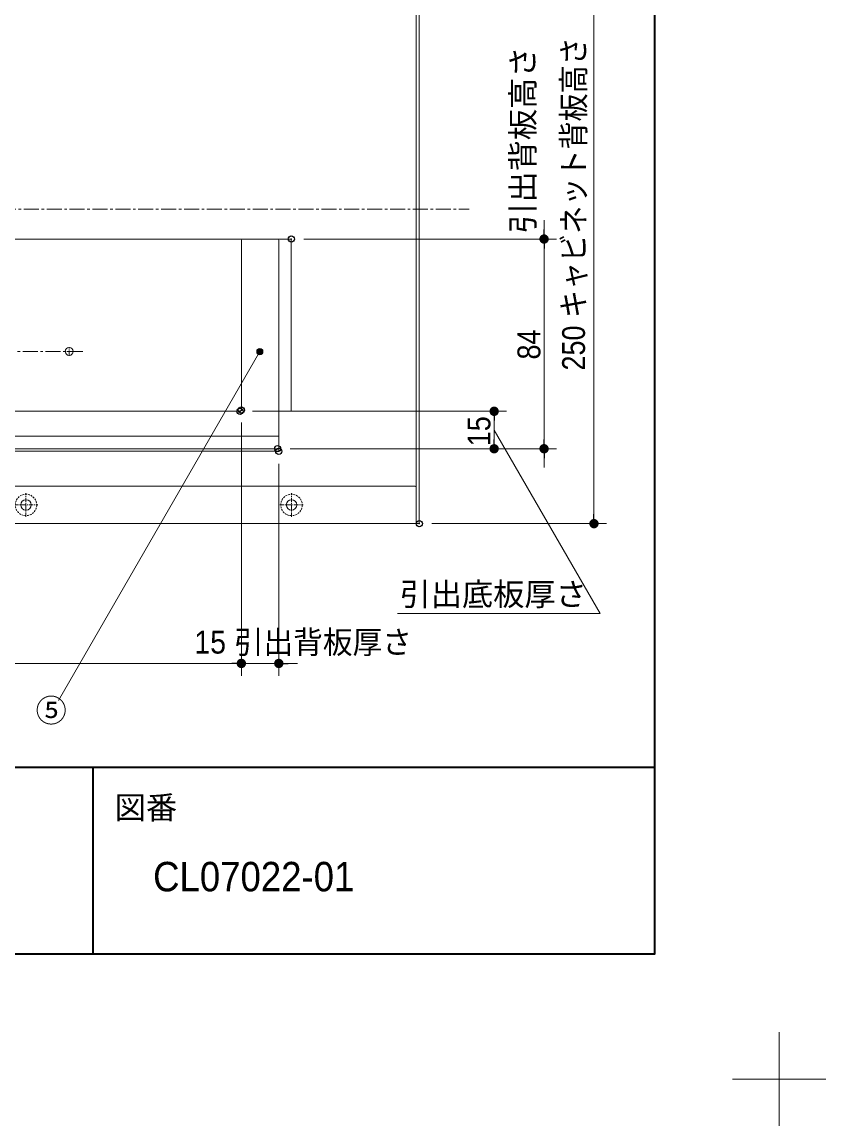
# Model space of a CAD drawing. Units: millimetres, scale not verified. Extents: x -1516 to 1516, y -761 to 761.
# Drawn here: x 299.8 to 621.9, y -761.2 to -319.1 of the extents above; entities that cross this region are included whole.
import ezdxf
from ezdxf.enums import TextEntityAlignment as Align

# ---------------------------------------------------------------- set-up
doc = ezdxf.new("R2010")
doc.units = ezdxf.units.MM
doc.header["$LTSCALE"] = 5
doc.header["$PDMODE"] = 32
doc.header["$PDSIZE"] = 2.5
for name, pattern in [('USER1', [2.91, 1.76, -0.4, 0.35, -0.4]), ('USER2', [1.11, 0.71, -0.4]), ('USER3', [10.5, 8, -0.5, 0.5, -0.5, 0.5, -0.5]), ('USER4', [9.172222, 5.997222, -1.058333, 1.058333, -1.058333])]:
    doc.linetypes.add(name, pattern=pattern)
for name, color, linetype, lineweight in [('0-0_1図面枠', 7, 'Continuous', 20), ('0-1_3一般', 7, 'Continuous', 15), ('0-2_2寸法-3', 7, 'Continuous', 15), ('0-3_2寸法-1', 7, 'Continuous', 15), ('0-4_0', 7, 'Continuous', 25), ('0-6_2寸法-2', 7, 'Continuous', 15)]:
    doc.layers.add(name, color=color, linetype=linetype, lineweight=lineweight)
doc.layers.add('0-5_Defpoints', color=7, linetype='Continuous')
doc.styles.add('ＭＳ Ｐゴシック', font='')
doc.styles.get('ＭＳ Ｐゴシック').set_extended_font_data('MS PGothic')

# ---------------------------------------------------------------- blocks, each defined once
blk = doc.blocks.new('グループ')
at = {"layer": '0-0_1図面枠', "lineweight": 15}
for p, q in [((5250, -3618.75), (5250, -3806.25)), ((5343.75, -3712.5), (5156.25, -3712.5))]:
    blk.add_line(p, q, dxfattribs=at)
blk = doc.blocks.new('グループ-2')
at = {"layer": '0-0_1図面枠', "lineweight": 35}
for p, q in [((-5000, -3087.5), (5000, -3087.5)), ((3875, -3087.5), (3875, -3462.5))]:
    blk.add_line(p, q, dxfattribs=at)
blk.add_lwpolyline([(-5000, 3462.5), (5000, 3462.5), (5000, -3462.5), (-5000, -3462.5)], close=True, dxfattribs=at)
blk = doc.blocks.new('図面枠')
at = {"layer": '0-0_1図面枠'}
for name in ['グループ', 'グループ-2']:
    blk.add_blockref(name, (0, 0), dxfattribs=at)
at = {"layer": '0-0_1図面枠', "style": 'ＭＳ Ｐゴシック'}
blk.add_text('図番', height=45.86, dxfattribs=at).set_placement((3918.74, -3205.26), align=Align.BOTTOM_LEFT)
blk = doc.blocks.new('グループ-22')
at = {"layer": '0-1_3一般'}
for p, q in [((3544, -1348.04), (3541.5, -1348.04)), ((3555, -1341.54), (3555, -1355.54)), ((4520.5, -1340.04), (3556.5, -1340.04)), ((3565, -1347.54), (3648.75, -1347.54)), ((3657.25, -1347.54), (3737.25, -1347.54)), ((3657.25, -1347.54), (3657.25, -1357.04)), ((3737.25, -1347.54), (3737.25, -1360.04)), ((3747.25, -1347.54), (4001.5, -1347.54)), ((4012.5, -1347.54), (4266.75, -1347.54)), ((4279.25, -1347.54), (4429.5, -1347.54)), ((4523, -1342.54), (4523, -2600.04)), ((3508, -1368.54), (3508, -1381.04)), ((3513, -1366.04), (3510.5, -1366.04)), ((3539, -1350.54), (3539, -1358.04)), ((3544, -1363.04), (3545, -1363.04)), ((3545, -1363.04), (3545, -1387.53)), ((3546.5, -1355.54), (3546.5, -1350.54)), ((3555, -1355.54), (3546.5, -1355.54)), ((3651.25, -1357.04), (3651.25, -1350.04)), ((3727.25, -1361.54), (3727.25, -1366.04)), ((3727.25, -1370.52), (3727.25, -1366.04)), ((3737.25, -1360.04), (3728.75, -1360.04)), ((3744.75, -1360.58), (3744.75, -1350.04)), ((4004, -1350.04), (4004, -1405.04)), ((4010, -1405.04), (4010, -1350.04)), ((4269.25, -1350.04), (4269.25, -1360.58)), ((4276.75, -1360.58), (4276.75, -1350.04)), ((3508, -1381.04), (3525.1, -1403.53)), ((3525, -1377.89), (3517.5, -1375.88)), ((3727.25, -1384.56), (3727.25, -1389.04)), ((3727.25, -1389.04), (3727.25, -1393.54)), ((3732.52, -1372.02), (3728.75, -1372.02)), ((3732.52, -1383.06), (3728.75, -1383.06)), ((3491, -1402.54), (3491, -1413.54)), ((3491, -1402.54), (3491, -2600.04)), ((3496, -1400.04), (3493.5, -1400.04)), ((3498.5, -1405.04), (3498.5, -1402.54)), ((3523.11, -1407.54), (3501, -1407.54)), ((3541.5, -1407.54), (3648.75, -1407.54)), ((3565, -1407.54), (3648.75, -1407.54)), ((3651.25, -1405.04), (3651.25, -1398.04)), ((3657.25, -1398.04), (3657.25, -1407.54)), ((3657.25, -1407.54), (3737.25, -1407.54)), ((3728.75, -1395.04), (3737.25, -1395.04)), ((3737.25, -1395.04), (3737.25, -1407.54)), ((3744.75, -1405.04), (3744.75, -1394.5)), ((3747.25, -1407.54), (4001.5, -1407.54)), ((4266.75, -1407.54), (4012.5, -1407.54)), ((4269.25, -1394.5), (4269.25, -1405.04)), ((4276.75, -1405.04), (4276.75, -1394.5)), ((4279.25, -1407.54), (4429.5, -1407.54)), ((3492.5, -1415.04), (4523, -1415.04)), ((3491, -2600.04), (4523, -2600.04))]:
    blk.add_line(p, q, dxfattribs=at)
at = {"layer": '0-1_3一般', "linetype": 'USER3'}
for p, q in [((3727.25, -1366.04), (3729.52, -1366.04)), ((3737.25, -1360.04), (3737.25, -1361.73)), ((3729.52, -1389.04), (3727.25, -1389.04)), ((3737.25, -1393.35), (3737.25, -1395.04))]:
    blk.add_line(p, q, dxfattribs=at)
at = {"layer": '0-1_3一般', "linetype": 'USER1'}
for p, q in [((3697.25, -1507.64), (3697.25, -1472.44)), ((4475.5, -1507.64), (4475.5, -1472.44)), ((3679.65, -1490.04), (3714.85, -1490.04)), ((4457.9, -1490.04), (4493.1, -1490.04)), ((3827.5, -2263.84), (3827.5, -2246.24)), ((3836.3, -2255.04), (3818.7, -2255.04)), ((3741, -2586.19), (3741, -2538.89)), ((4273, -2586.19), (4273, -2538.89)), ((3717.35, -2562.54), (3764.65, -2562.54)), ((4249.35, -2562.54), (4296.65, -2562.54))]:
    blk.add_line(p, q, dxfattribs=at)
at = {"layer": '0-1_3一般'}
for points in [[(4429.5, -1347.54), (4429.5, -1360.04), (4435.5, -1360.04), (4435.5, -1347.54), (4515.5, -1347.54), (4515.5, -1360.04), (4505.5, -1360.04), (4505.5, -1366.04), (4515.5, -1366.04), (4515.5, -1389.04), (4505.5, -1389.04), (4505.5, -1395.04), (4515.5, -1395.04), (4515.5, -1407.54), (4435.5, -1407.54), (4435.5, -1395.04), (4429.5, -1395.04), (4429.5, -1407.54)], [(3562.5, -1350.04), (3562.5, -1363.04), (3552.5, -1363.04), (3552.5, -1386.13)], [(3527.04, -1393.59), (3517.5, -1381.04), (3517.5, -1375.88)]]:
    blk.add_lwpolyline(points, dxfattribs=at)
for centre, radius in [((3697.25, -1490.04), 16), ((3697.25, -1490.04), 10.5), ((4475.5, -1490.04), 16), ((4475.5, -1490.04), 10.5), ((3827.5, -2255.04), 8), ((3741, -2562.54), 10.5), ((4273, -2562.54), 10.5)]:
    blk.add_circle(centre, radius, dxfattribs=at)
at = {"layer": '0-1_3一般', "linetype": 'USER2'}
for centre in [(3741, -2562.54), (4273, -2562.54)]:
    blk.add_circle(centre, 21.5, dxfattribs=at)
at = {"layer": '0-1_3一般'}
for centre, radius, start, end in [((3541.5, -1350.54), 2.5, 90, 180), ((3544, -1350.54), 2.5, 0, 90), ((3556.5, -1341.54), 1.5, 90, 180), ((3565, -1350.04), 2.5, 90, 180), ((3648.75, -1350.04), 2.5, 0, 90), ((3747.25, -1350.04), 2.5, 90, 180), ((4001.5, -1350.04), 2.5, 0, 90), ((4012.5, -1350.04), 2.5, 90, 180), ((4266.75, -1350.04), 2.5, 0, 90), ((4279.25, -1350.04), 2.5, 90, 180), ((4520.5, -1342.54), 2.5, 0, 90), ((3510.5, -1368.54), 2.5, 90, 180), ((3513, -1383.54), 17.5, 32.5062, 90), ((3544, -1358.04), 5, 180, 270), ((3654.25, -1357.04), 3, 180, 270), ((3654.25, -1357.04), 3, 270, 0), ((3728.75, -1361.54), 1.5, 90, 180), ((3728.75, -1370.52), 1.5, 180, 270), ((3741, -1377.54), 8.75, 228.28389, 131.71611), ((3746.25, -1360.58), 1.5, 180, 252.79601), ((3741, -1377.54), 16.25, 287.20399, 72.79601), ((4273, -1377.54), 16.25, 107.20399, 252.79601), ((4273, -1377.54), 8.75, 48.28389, 311.71611), ((4267.75, -1360.58), 1.5, 287.20399, 0), ((4278.25, -1360.58), 1.5, 180, 252.79601), ((4273, -1377.54), 16.25, 40.5698, 72.79601), ((4281.48, -1368.02), 4, 228.28389, 15.23813), ((3525.65, -1375.48), 2.5, 255, 32.5062), ((3535, -1387.53), 10, 217.24854, 0), ((3535, -1386.13), 17.5, 288.96557, 0), ((3728.75, -1384.56), 1.5, 90, 180), ((3732.52, -1368.02), 4, 270, 311.71611), ((3732.52, -1387.06), 4, 48.28389, 90), ((4273, -1377.54), 16.25, 287.20399, 319.4302), ((4281.48, -1387.06), 4, 344.76187, 131.71611), ((3493.5, -1402.54), 2.5, 90, 180), ((3492.5, -1413.54), 1.5, 180, 270), ((3496, -1402.54), 2.5, 0, 90), ((3501, -1405.04), 2.5, 180, 270), ((3523.11, -1405.04), 2.5, 270, 37.24854), ((3541.5, -1405.04), 2.5, 108.96558, 270), ((3648.75, -1405.04), 2.5, 270, 0), ((3654.25, -1398.04), 3, 90, 180), ((3654.25, -1398.04), 3, 0, 90), ((3728.75, -1393.54), 1.5, 180, 270), ((3746.25, -1394.5), 1.5, 107.20399, 180), ((3747.25, -1405.04), 2.5, 180, 270), ((4001.5, -1405.04), 2.5, 270, 0), ((4012.5, -1405.04), 2.5, 180, 270), ((4266.75, -1405.04), 2.5, 270, 0), ((4267.75, -1394.5), 1.5, 0, 72.79601), ((4278.25, -1394.5), 1.5, 107.20399, 180), ((4279.25, -1405.04), 2.5, 180, 270)]:
    blk.add_arc(centre, radius, start, end, dxfattribs=at)
at = {"layer": '0-1_3一般', "linetype": 'USER3'}
for centre, radius, start, end in [((3732.52, -1368.02), 4, 164.76187, 270), ((3741, -1377.54), 16.25, 134.95254, 139.4302), ((3741, -1377.54), 16.25, 103.34236, 134.95254), ((3732.52, -1387.06), 4, 90, 195.23813), ((3741, -1377.54), 16.25, 220.5698, 225.04746), ((3741, -1377.54), 16.25, 225.04746, 256.65764)]:
    blk.add_arc(centre, radius, start, end, dxfattribs=at)
blk = doc.blocks.new('グループ-23')
at = {"layer": '0-1_3一般'}
for p, q in [((4523, -1348), (4523, -2592)), ((4272.5, -2030), (2522.5, -2030)), ((4172.5, -2032.5), (4172.5, -2372.5)), ((4245, -2030), (4175, -2030)), ((4247.5, -2375), (4247.5, -2032.5)), ((4170, -2375), (3552, -2375)), ((2522.5, -2425), (4247.5, -2425)), ((4247.5, -2447.5), (4247.5, -2425)), ((3488, -2450), (4245, -2450)), ((4247.5, -2447.5), (4247.5, -2455)), ((4247.5, -2455), (2522.5, -2455)), ((4520.5, -2525), (3552, -2525)), ((4471.62, -2525), (4456.62, -2525)), ((4523, -2597.5), (4523, -2527.5)), ((4520.5, -2600.04), (3552, -2600.04)), ((4520.5, -2600.04), (4523, -2600.04)), ((4523, -2592), (4523, -2597.5))]:
    blk.add_line(p, q, dxfattribs=at)
at = {"layer": '0-1_3一般', "linetype": 'USER4'}
for p, q in [((2315, -1970), (4629, -1970)), ((2679.67, -2255.04), (3854.67, -2255.04))]:
    blk.add_line(p, q, dxfattribs=at)
at = {"layer": '0-1_3一般'}
blk.add_lwpolyline([(4523, -1340), (4529, -1340), (4529, -2600.04), (4523, -2600.04)], close=True, dxfattribs=at)
blk.add_lwpolyline([(4247.5, -2425), (4247.5, -2375), (4272.5, -2375), (4272.5, -2030)], dxfattribs=at)
for centre, start, end in [((4175, -2032.5), 90, 180), ((4175, -2032.5), 90, 180), ((4245, -2032.5), 0, 90), ((4245, -2032.5), 0, 90), ((4170, -2372.5), 270, 0), ((4170, -2372.5), 270, 0), ((4245, -2447.5), 270, 0), ((4245, -2447.5), 270, 0), ((4520.5, -2527.5), 0, 90), ((4520.5, -2527.5), 0, 90)]:
    blk.add_arc(centre, 2.5, start, end, dxfattribs=at)
blk.add_blockref('グループ-22', (0, 0), dxfattribs=at)
blk = doc.blocks.new('_Dot')
at = {"layer": '0-4_0'}
blk.add_line((-2.5, 0), (-5, 0), dxfattribs=at)
for points in [[(0, 0), (-2.5, 0), (-2.48, 0.313)], [(0, 0), (-2.48, -0.313), (-2.5, 0)], [(0, 0), (-2.48, 0.313), (-2.421, 0.622)], [(0, 0), (-2.421, -0.622), (-2.48, -0.313)], [(0, 0), (-2.421, 0.622), (-2.324, 0.92)], [(0, 0), (-2.324, -0.92), (-2.421, -0.622)], [(0, 0), (-2.324, 0.92), (-2.191, 1.204)], [(0, 0), (-2.191, -1.204), (-2.324, -0.92)], [(0, 0), (-2.191, 1.204), (-2.023, 1.469)], [(0, 0), (-2.023, -1.469), (-2.191, -1.204)], [(0, 0), (-2.023, 1.469), (-1.822, 1.711)], [(0, 0), (-1.822, -1.711), (-2.023, -1.469)], [(0, 0), (-1.822, 1.711), (-1.594, 1.926)], [(0, 0), (-1.594, -1.926), (-1.822, -1.711)], [(0, 0), (-1.594, 1.926), (-1.34, 2.111)], [(0, 0), (-1.34, -2.111), (-1.594, -1.926)], [(0, 0), (-1.34, 2.111), (-1.064, 2.262)], [(0, 0), (-1.064, -2.262), (-1.34, -2.111)], [(0, 0), (-1.064, 2.262), (-0.773, 2.378)], [(0, 0), (-0.773, -2.378), (-1.064, -2.262)], [(0, 0), (-0.773, 2.378), (-0.468, 2.456)], [(0, 0), (-0.468, -2.456), (-0.773, -2.378)], [(0, 0), (-0.468, 2.456), (-0.157, 2.495)], [(0, 0), (-0.157, -2.495), (-0.468, -2.456)], [(0, 0), (-0.157, 2.495), (0.157, 2.495)], [(0, 0), (0.157, -2.495), (-0.157, -2.495)], [(0, 0), (0.157, 2.495), (0.468, 2.456)], [(0, 0), (0.468, 2.456), (0.773, 2.378)], [(0, 0), (0.773, 2.378), (1.064, 2.262)], [(0, 0), (1.064, 2.262), (1.34, 2.111)], [(0, 0), (1.34, 2.111), (1.594, 1.926)], [(0, 0), (1.594, 1.926), (1.822, 1.711)], [(0, 0), (1.822, 1.711), (2.023, 1.469)], [(0, 0), (2.023, 1.469), (2.191, 1.204)], [(0, 0), (2.191, 1.204), (2.324, 0.92)], [(0, 0), (2.324, 0.92), (2.421, 0.622)], [(0, 0), (2.421, 0.622), (2.48, 0.313)], [(0, 0), (2.48, 0.313), (2.5, 0)], [(0, 0), (0.468, -2.456), (0.157, -2.495)], [(0, 0), (0.773, -2.378), (0.468, -2.456)], [(0, 0), (1.064, -2.262), (0.773, -2.378)], [(0, 0), (1.34, -2.111), (1.064, -2.262)], [(0, 0), (1.594, -1.926), (1.34, -2.111)], [(0, 0), (1.822, -1.711), (1.594, -1.926)], [(0, 0), (2.023, -1.469), (1.822, -1.711)], [(0, 0), (2.191, -1.204), (2.023, -1.469)], [(0, 0), (2.324, -0.92), (2.191, -1.204)], [(0, 0), (2.421, -0.622), (2.324, -0.92)], [(0, 0), (2.48, -0.313), (2.421, -0.622)], [(0, 0), (2.5, 0), (2.48, -0.313)]]:
    blk.add_solid(points, dxfattribs=at)

msp = doc.modelspace()

# ---------------------------------------------------------------- hatches: boundary and pattern name
at = {"layer": '0-2_2寸法-3'}
msp.add_hatch(color=256, dxfattribs=at).paths.add_polyline_path([(396.289, -451.07, 1), (393.786, -451.07, 1)])

# ---------------------------------------------------------------- linework, layer by layer
msp.add_line((395.038, -451.07), (314.362, -590.804), dxfattribs=at)
msp.add_lwpolyline([(488.925, -482.5), (531.36, -556), (450.171, -556)], dxfattribs=at)
msp.add_circle((395.038, -451.07), 1.252, dxfattribs=at)
at = {"layer": '0-3_2寸法-1'}
for p, q in [((528.925, -271.752), (528.925, -516.256)), ((412.625, -406), (513.925, -406)), ((508.925, -409.752), (508.925, -486.248)), ((392.125, -475), (493.925, -475)), ((387.625, -479.5), (387.625, -581)), ((488.925, -486.248), (488.925, -478.752)), ((407.125, -490), (493.925, -490)), ((493.925, -490), (513.925, -490)), ((463.925, -520.008), (533.925, -520.008)), ((383.873, -576), (60.377, -576))]:
    msp.add_line(p, q, dxfattribs=at)
at = {"layer": '0-5_Defpoints'}
for p in [(407.625, -406), (387.125, -475), (387.625, -474.5), (488.925, -475), (402.125, -490), (402.625, -491), (488.925, -490), (508.925, -490), (458.925, -520.008), (528.925, -520.008), (402.625, -576)]:
    msp.add_point(p, dxfattribs=at)
at = {"layer": '0-6_2寸法-2'}
for p, q in [((508.925, -402.248), (508.925, -398.497)), ((412.625, -406), (513.925, -406)), ((508.925, -406), (508.925, -490)), ((387.625, -479.5), (387.625, -581)), ((493.925, -490), (513.925, -490)), ((508.925, -493.752), (508.925, -497.503)), ((402.625, -496), (402.625, -581)), ((383.873, -576), (380.122, -576)), ((387.625, -576), (402.625, -576)), ((406.377, -576), (410.128, -576))]:
    msp.add_line(p, q, dxfattribs=at)

# ---------------------------------------------------------------- block references
at = {"layer": '0-0_1図面枠', "xscale": 0.2, "yscale": 0.2}
msp.add_blockref('図面枠', (-446.875, 0), dxfattribs=at)
at = {"layer": '0-1_3一般', "xscale": 0.2, "yscale": 0.2}
msp.add_blockref('グループ-23', (-446.875, 0), dxfattribs=at)
at = {"layer": '0-3_2寸法-1', "xscale": 0.7503418, "yscale": 0.7503418}
for p, rotation in [((508.925, -406), 90), ((488.925, -475), 90), ((488.925, -490), 270), ((508.925, -490), 270), ((528.925, -520.008), 270)]:
    msp.add_blockref('_Dot', p, dxfattribs=dict(at, rotation=rotation))
msp.add_blockref('_Dot', (387.625, -576), dxfattribs=at)
at = {"layer": '0-6_2寸法-2', "xscale": 0.7503418, "yscale": 0.7503418}
for p, rotation in [((508.925, -406), 270), ((508.925, -490), 90), ((402.625, -576), 180)]:
    msp.add_blockref('_Dot', p, dxfattribs=dict(at, rotation=rotation))
msp.add_blockref('_Dot', (387.625, -576), dxfattribs=at)

# ---------------------------------------------------------------- texts
at = {"layer": '0-0_1図面枠', "style": 'ＭＳ Ｐゴシック', "width": 0.95}
msp.add_text('CL07022-01', height=11.79, dxfattribs=at).set_placement((352.255, -670.816), align=Align.BOTTOM_LEFT)
at = {"layer": '0-2_2寸法-3', "style": 'ＭＳ Ｐゴシック'}
for s, p in [('引出底板厚さ', (451.044, -555.614)), ('⑤', (305.168, -602.182))]:
    msp.add_text(s, height=9.164, dxfattribs=at).set_placement(p, align=Align.BOTTOM_LEFT)
at = {"layer": '0-3_2寸法-1', "style": 'ＭＳ Ｐゴシック', "width": 0.9}
for s, p in [('250 キャビネット背板高さ', (528.076, -458.654)), ('84', (510.189, -454.245)), ('15', (490.165, -488.982))]:
    msp.add_text(s, height=9.164, rotation=90, dxfattribs=at).set_placement(p, align=Align.BOTTOM_LEFT)
at = {"layer": '0-6_2寸法-2', "style": 'ＭＳ Ｐゴシック'}
msp.add_text('引出背板高さ', height=9.164, rotation=90, dxfattribs=at).set_placement((507.73, -403.885), align=Align.BOTTOM_LEFT)
at = {"layer": '0-6_2寸法-2', "style": 'ＭＳ Ｐゴシック', "width": 0.95}
msp.add_text('15 引出背板厚さ', height=9.171, dxfattribs=at).set_placement((368.799, -574.805), align=Align.BOTTOM_LEFT)

doc.saveas('drawing.dxf')
